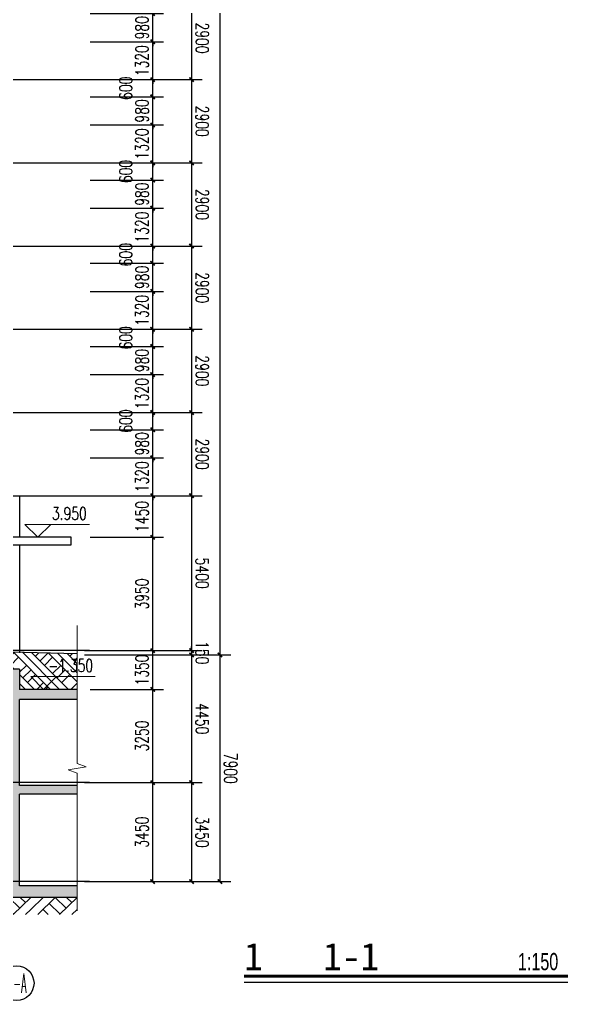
# Model space of a CAD drawing. Header units: millimetres. Extents: x 43 to 235305, y 0 to 139712.
# Drawn here: x 216154 to 235305, y 519 to 34701 of the extents above; entities that cross this region are included whole.
import ezdxf
from ezdxf.enums import TextEntityAlignment as Align

# ---------------------------------------------------------------- set-up
doc = ezdxf.new("R2010")
doc.units = ezdxf.units.MM
doc.linetypes.add('DOTE', pattern=[2.42, 2, -0.2, 0.02, -0.2])
for name, color, linetype in [('A-AXIS', 1, 'DOTE'), ('A-AXIS-DIMS', 3, 'Continuous'), ('A-AXIS-TEXT', 7, 'Continuous'), ('A-CLOS', 5, 'Continuous'), ('A-DIM-SYMB', 3, 'Continuous'), ('A-DRWD-DIMS', 144, 'Continuous'), ('A-ELEV-LINE1', 33, 'Continuous'), ('A-FLOR-BALC', 3, 'Continuous'), ('A-HATH', 8, 'Continuous'), ('AXIS', 3, 'Continuous'), ('AXIS_TEXT', 7, 'Continuous'), ('DIM_SYMB', 3, 'Continuous'), ('PUB_DIM', 3, 'Continuous'), ('PUB_TEXT', 7, 'Continuous')]:
    doc.layers.add(name, color=color, linetype=linetype)
doc.styles.add('_TCH_AXIS', font='COMPLEX', dxfattribs={"bigfont": 'GBCBIG'})
doc.styles.add('_TCH_DIM', font='SIMPLEX', dxfattribs={"bigfont": 'GBCBIG'})
doc.styles.add('_TCH_DIM_T3', font='SIMPLEX', dxfattribs={"width": 0.705882, "bigfont": 'GBCBIG'})
doc.styles.add('COMPLEX', font='COMPLEX')
doc.styles.add('ZBHZ', font='zbxw.shx', dxfattribs={"width": 0.7, "bigfont": 'zbhz.shx'})
doc.styles.add('黑体', font='simhei.ttf')
doc.dimstyles.new('_TCH_ARCH&&150', dxfattribs={"dimtxt": 446.25, "dimasz": 150, "dimexe": 375, "dimexo": 450, "dimgap": 150, "dimtad": 1, "dimdec": 0, "dimzin": 0, "dimdsep": 46, "dimtxsty": '_TCH_DIM_T3', "dimblk": 'ARCHTICK', "dimcen": 0.09, "dimclrt": 7, "dimazin": 2, "dimtfac": 1, "dimtdec": 0, "dimtix": 1, "dimtmove": 2, "dimatfit": 3, "dimfxl": 1, "dimtolj": 1, "dimtzin": 0, "dimarcsym": 0})

# ---------------------------------------------------------------- blocks, each defined once
blk = doc.blocks.new('_AXISO')
blk.add_circle((0, 0), 0.5)
at = {"layer": 'AXIS_TEXT', "style": 'COMPLEX', "width": 1.041667}
blk.add_attdef('A', text='', height=0.56, dxfattribs=at).set_placement((-0.25, -0.28), (0.25, -0.28), align=Align.FIT)
blk = doc.blocks.new('_ArchTick')
at = {"color": 0, "linetype": 'ByBlock', "const_width": 0.4}
blk.add_lwpolyline([(-0.5, -0.5), (0.5, 0.5)], dxfattribs=at)
blk = doc.blocks.new('*D4011')
at = {"layer": 'A-AXIS-DIMS', "color": 0, "lineweight": -2, "transparency": 16777216}
for p, q in [((218411, 8108), (222518, 8108)), ((222143, 8108), (222143, 4658)), ((218411, 4658), (222518, 4658))]:
    blk.add_line(p, q, dxfattribs=at)
at = {"layer": 'Defpoints', "color": 0, "transparency": 16777216}
for p in [(217961, 8108), (217961, 4658), (222143, 4658)]:
    blk.add_point(p, dxfattribs=at)
at = {"layer": 'A-AXIS-DIMS', "color": 0, "lineweight": -2, "transparency": 16777216, "xscale": 150, "yscale": 150, "zscale": 150}
for p, rotation in [((222143, 8108), 90.00050948775078), ((222143, 4658), 270.0005094877508)]:
    blk.add_blockref('_ArchTick', p, dxfattribs=dict(at, rotation=rotation))
at = {"layer": 'A-AXIS-DIMS', "color": 7, "transparency": 16777216, "insert": (222516, 6383), "char_height": 446.2, "attachment_point": 5, "rotation": 270.0005, "style": '_TCH_DIM_T3'}
blk.add_mtext('\\A1;3450', dxfattribs=at)
blk = doc.blocks.new('*D4012')
at = {"layer": 'A-AXIS-DIMS', "color": 0, "lineweight": -2, "transparency": 16777216}
for p, q in [((218411, 12558), (222518, 12558)), ((222143, 12558), (222143, 8108)), ((218411, 8108), (222518, 8108))]:
    blk.add_line(p, q, dxfattribs=at)
at = {"layer": 'Defpoints', "color": 0, "transparency": 16777216}
for p in [(217961, 12558), (217961, 8108), (222143, 8108)]:
    blk.add_point(p, dxfattribs=at)
at = {"layer": 'A-AXIS-DIMS', "color": 0, "lineweight": -2, "transparency": 16777216, "xscale": 150, "yscale": 150, "zscale": 150}
for p, rotation in [((222143, 12558), 90.00050948774926), ((222143, 8108), 270.0005094877492)]:
    blk.add_blockref('_ArchTick', p, dxfattribs=dict(at, rotation=rotation))
at = {"layer": 'A-AXIS-DIMS', "color": 7, "transparency": 16777216, "insert": (222516, 10333), "char_height": 446.2, "attachment_point": 5, "rotation": 270.0005, "style": '_TCH_DIM_T3'}
blk.add_mtext('\\A1;4450', dxfattribs=at)
blk = doc.blocks.new('*D4013')
at = {"layer": 'A-AXIS-DIMS', "color": 0, "lineweight": -2, "transparency": 16777216}
for p, q in [((218411, 12708), (222518, 12708)), ((222143, 12708), (222143, 12858)), ((222143, 12708), (222143, 12558)), ((218411, 12558), (222518, 12558)), ((222143, 12558), (222143, 12408))]:
    blk.add_line(p, q, dxfattribs=at)
at = {"layer": 'Defpoints', "color": 0, "transparency": 16777216}
for p in [(217961, 12708), (217961, 12558), (222143, 12558)]:
    blk.add_point(p, dxfattribs=at)
at = {"layer": 'A-AXIS-DIMS', "color": 0, "lineweight": -2, "transparency": 16777216, "xscale": 150, "yscale": 150, "zscale": 150}
for p, rotation in [((222143, 12708), 270.0005094877562), ((222143, 12558), 90.00050948775619)]:
    blk.add_blockref('_ArchTick', p, dxfattribs=dict(at, rotation=rotation))
at = {"layer": 'A-AXIS-DIMS', "color": 7, "transparency": 16777216, "insert": (222516, 12633), "char_height": 446.2, "attachment_point": 5, "rotation": 270.0005, "style": '_TCH_DIM_T3'}
blk.add_mtext('\\A1;150', dxfattribs=at)
blk = doc.blocks.new('*D4014')
at = {"layer": 'A-AXIS-DIMS', "color": 0, "lineweight": -2, "transparency": 16777216}
for p, q in [((218411, 18108), (222518, 18108)), ((222143, 18108), (222143, 12708)), ((218411, 12708), (222518, 12708))]:
    blk.add_line(p, q, dxfattribs=at)
at = {"layer": 'Defpoints', "color": 0, "transparency": 16777216}
for p in [(217961, 18108), (217961, 12708), (222143, 12708)]:
    blk.add_point(p, dxfattribs=at)
at = {"layer": 'A-AXIS-DIMS', "color": 0, "lineweight": -2, "transparency": 16777216, "xscale": 150, "yscale": 150, "zscale": 150}
for p, rotation in [((222143, 18108), 90.00050948774971), ((222143, 12708), 270.0005094877497)]:
    blk.add_blockref('_ArchTick', p, dxfattribs=dict(at, rotation=rotation))
at = {"layer": 'A-AXIS-DIMS', "color": 7, "transparency": 16777216, "insert": (222516, 15408), "char_height": 446.2, "attachment_point": 5, "rotation": 270.0005, "style": '_TCH_DIM_T3'}
blk.add_mtext('\\A1;5400', dxfattribs=at)
blk = doc.blocks.new('*D4015')
at = {"layer": 'A-AXIS-DIMS', "color": 0, "lineweight": -2, "transparency": 16777216}
for p, q in [((218411, 21008), (222518, 21008)), ((222143, 21008), (222143, 18108)), ((218411, 18108), (222518, 18108))]:
    blk.add_line(p, q, dxfattribs=at)
at = {"layer": 'Defpoints', "color": 0, "transparency": 16777216}
for p in [(217961, 21008), (217961, 18108), (222143, 18108)]:
    blk.add_point(p, dxfattribs=at)
at = {"layer": 'A-AXIS-DIMS', "color": 0, "lineweight": -2, "transparency": 16777216, "xscale": 150, "yscale": 150, "zscale": 150}
for p, rotation in [((222143, 21008), 90.00050948774897), ((222143, 18108), 270.000509487749)]:
    blk.add_blockref('_ArchTick', p, dxfattribs=dict(at, rotation=rotation))
at = {"layer": 'A-AXIS-DIMS', "color": 7, "transparency": 16777216, "insert": (222516, 19558), "char_height": 446.2, "attachment_point": 5, "rotation": 270.0005, "style": '_TCH_DIM_T3'}
blk.add_mtext('\\A1;2900', dxfattribs=at)
blk = doc.blocks.new('*D4016')
at = {"layer": 'A-AXIS-DIMS', "color": 0, "lineweight": -2, "transparency": 16777216}
for p, q in [((218411, 23908), (222518, 23908)), ((222143, 23908), (222143, 21008)), ((218411, 21008), (222518, 21008))]:
    blk.add_line(p, q, dxfattribs=at)
at = {"layer": 'Defpoints', "color": 0, "transparency": 16777216}
for p in [(217961, 23908), (217961, 21008), (222143, 21008)]:
    blk.add_point(p, dxfattribs=at)
at = {"layer": 'A-AXIS-DIMS', "color": 0, "lineweight": -2, "transparency": 16777216, "xscale": 150, "yscale": 150, "zscale": 150}
for p, rotation in [((222143, 23908), 90.00050948775133), ((222143, 21008), 270.0005094877513)]:
    blk.add_blockref('_ArchTick', p, dxfattribs=dict(at, rotation=rotation))
at = {"layer": 'A-AXIS-DIMS', "color": 7, "transparency": 16777216, "insert": (222516, 22458), "char_height": 446.2, "attachment_point": 5, "rotation": 270.0005, "style": '_TCH_DIM_T3'}
blk.add_mtext('\\A1;2900', dxfattribs=at)
blk = doc.blocks.new('*D4017')
at = {"layer": 'A-AXIS-DIMS', "color": 0, "lineweight": -2, "transparency": 16777216}
for p, q in [((218411, 26808), (222518, 26808)), ((222143, 26808), (222143, 23908)), ((218411, 23908), (222518, 23908))]:
    blk.add_line(p, q, dxfattribs=at)
at = {"layer": 'Defpoints', "color": 0, "transparency": 16777216}
for p in [(217961, 26808), (217961, 23908), (222143, 23908)]:
    blk.add_point(p, dxfattribs=at)
at = {"layer": 'A-AXIS-DIMS', "color": 0, "lineweight": -2, "transparency": 16777216, "xscale": 150, "yscale": 150, "zscale": 150}
for p, rotation in [((222143, 26808), 90.00050948774897), ((222143, 23908), 270.000509487749)]:
    blk.add_blockref('_ArchTick', p, dxfattribs=dict(at, rotation=rotation))
at = {"layer": 'A-AXIS-DIMS', "color": 7, "transparency": 16777216, "insert": (222516, 25358), "char_height": 446.2, "attachment_point": 5, "rotation": 270.0005, "style": '_TCH_DIM_T3'}
blk.add_mtext('\\A1;2900', dxfattribs=at)
blk = doc.blocks.new('*D4018')
at = {"layer": 'A-AXIS-DIMS', "color": 0, "lineweight": -2, "transparency": 16777216}
for p, q in [((218411, 29708), (222518, 29708)), ((222143, 29708), (222143, 26808)), ((218411, 26808), (222518, 26808))]:
    blk.add_line(p, q, dxfattribs=at)
at = {"layer": 'Defpoints', "color": 0, "transparency": 16777216}
for p in [(217961, 29708), (217961, 26808), (222143, 26808)]:
    blk.add_point(p, dxfattribs=at)
at = {"layer": 'A-AXIS-DIMS', "color": 0, "lineweight": -2, "transparency": 16777216, "xscale": 150, "yscale": 150, "zscale": 150}
for p, rotation in [((222143, 29708), 90.00050948775133), ((222143, 26808), 270.0005094877513)]:
    blk.add_blockref('_ArchTick', p, dxfattribs=dict(at, rotation=rotation))
at = {"layer": 'A-AXIS-DIMS', "color": 7, "transparency": 16777216, "insert": (222516, 28258), "char_height": 446.2, "attachment_point": 5, "rotation": 270.0005, "style": '_TCH_DIM_T3'}
blk.add_mtext('\\A1;2900', dxfattribs=at)
blk = doc.blocks.new('*D4019')
at = {"layer": 'A-AXIS-DIMS', "color": 0, "lineweight": -2, "transparency": 16777216}
for p, q in [((218411, 32608), (222518, 32608)), ((222143, 32608), (222143, 29708)), ((218411, 29708), (222518, 29708))]:
    blk.add_line(p, q, dxfattribs=at)
at = {"layer": 'Defpoints', "color": 0, "transparency": 16777216}
for p in [(217961, 32608), (217961, 29708), (222143, 29708)]:
    blk.add_point(p, dxfattribs=at)
at = {"layer": 'A-AXIS-DIMS', "color": 0, "lineweight": -2, "transparency": 16777216, "xscale": 150, "yscale": 150, "zscale": 150}
for p, rotation in [((222143, 32608), 90.00050948774897), ((222143, 29708), 270.000509487749)]:
    blk.add_blockref('_ArchTick', p, dxfattribs=dict(at, rotation=rotation))
at = {"layer": 'A-AXIS-DIMS', "color": 7, "transparency": 16777216, "insert": (222516, 31158), "char_height": 446.2, "attachment_point": 5, "rotation": 270.0005, "style": '_TCH_DIM_T3'}
blk.add_mtext('\\A1;2900', dxfattribs=at)
blk = doc.blocks.new('*D4020')
at = {"layer": 'A-AXIS-DIMS', "color": 0, "lineweight": -2, "transparency": 16777216}
for p, q in [((218411, 35508), (222518, 35508)), ((222143, 35508), (222143, 32608)), ((218411, 32608), (222518, 32608))]:
    blk.add_line(p, q, dxfattribs=at)
at = {"layer": 'Defpoints', "color": 0, "transparency": 16777216}
for p in [(217961, 35508), (217961, 32608), (222143, 32608)]:
    blk.add_point(p, dxfattribs=at)
at = {"layer": 'A-AXIS-DIMS', "color": 0, "lineweight": -2, "transparency": 16777216, "xscale": 150, "yscale": 150, "zscale": 150}
for p, rotation in [((222143, 35508), 90.00050948774897), ((222143, 32608), 270.000509487749)]:
    blk.add_blockref('_ArchTick', p, dxfattribs=dict(at, rotation=rotation))
at = {"layer": 'A-AXIS-DIMS', "color": 7, "transparency": 16777216, "insert": (222516, 34058), "char_height": 446.2, "attachment_point": 5, "rotation": 270.0005, "style": '_TCH_DIM_T3'}
blk.add_mtext('\\A1;2900', dxfattribs=at)
blk = doc.blocks.new('*D3591')
at = {"layer": 'Defpoints', "color": 0, "transparency": 16777216}
for p in [(218158, 12558), (218158, 4658), (223133, 4658)]:
    blk.add_point(p, dxfattribs=at)
at = {"layer": 'PUB_DIM', "color": 0, "lineweight": -2, "transparency": 16777216}
for p, q in [((218608, 12558), (223508, 12558)), ((223133, 12558), (223133, 4658)), ((218608, 4658), (223508, 4658))]:
    blk.add_line(p, q, dxfattribs=at)
at = {"layer": 'PUB_DIM', "color": 0, "lineweight": -2, "transparency": 16777216, "xscale": 150, "yscale": 150, "zscale": 150}
for p, rotation in [((223133, 12558), 90.00050948774707), ((223133, 4658), 270.0005094877471)]:
    blk.add_blockref('_ArchTick', p, dxfattribs=dict(at, rotation=rotation))
at = {"layer": 'PUB_DIM', "color": 7, "transparency": 16777216, "insert": (223506, 8608), "char_height": 446.2, "attachment_point": 5, "rotation": 270.0005, "style": '_TCH_DIM_T3'}
blk.add_mtext('\\A1;7900', dxfattribs=at)
blk = doc.blocks.new('*D3592')
at = {"layer": 'Defpoints', "color": 0, "transparency": 16777216}
for p in [(218157, 131208), (218158, 12558), (223133, 12558)]:
    blk.add_point(p, dxfattribs=at)
at = {"layer": 'PUB_DIM', "color": 0, "lineweight": -2, "transparency": 16777216}
for p, q in [((218607, 131208), (223507, 131208)), ((223132, 131208), (223133, 12558)), ((218608, 12558), (223508, 12558))]:
    blk.add_line(p, q, dxfattribs=at)
at = {"layer": 'PUB_DIM', "color": 0, "lineweight": -2, "transparency": 16777216, "xscale": 150, "yscale": 150, "zscale": 150}
for p, rotation in [((223132, 131208), 90.0005094877472), ((223133, 12558), 270.0005094877472)]:
    blk.add_blockref('_ArchTick', p, dxfattribs=dict(at, rotation=rotation))
at = {"layer": 'PUB_DIM', "color": 7, "transparency": 16777216, "insert": (223505, 71883), "char_height": 446.2, "attachment_point": 5, "rotation": 270.0005, "style": '_TCH_DIM_T3'}
blk.add_mtext('\\A1;118650', dxfattribs=at)
blk = doc.blocks.new('*D3379')
at = {"layer": 'A-DRWD-DIMS', "color": 0, "lineweight": -2, "transparency": 16777216}
for p, q in [((218608, 8108), (221164, 8108)), ((220789, 4658), (220789, 8108)), ((218608, 4658), (221164, 4658))]:
    blk.add_line(p, q, dxfattribs=at)
at = {"layer": 'Defpoints', "color": 0, "transparency": 16777216}
for p in [(218158, 8108), (220789, 8108), (218158, 4658)]:
    blk.add_point(p, dxfattribs=at)
at = {"layer": 'A-DRWD-DIMS', "color": 0, "lineweight": -2, "transparency": 16777216, "xscale": 150, "yscale": 150, "zscale": 150}
for p, rotation in [((220789, 8108), 90), ((220789, 4658), 270)]:
    blk.add_blockref('_ArchTick', p, dxfattribs=dict(at, rotation=rotation))
at = {"layer": 'A-DRWD-DIMS', "color": 7, "transparency": 16777216, "insert": (220416, 6383), "char_height": 446.2, "attachment_point": 5, "rotation": 90, "style": '_TCH_DIM_T3'}
blk.add_mtext('\\A1;3450', dxfattribs=at)
blk = doc.blocks.new('*D3380')
at = {"layer": 'A-DRWD-DIMS', "color": 0, "lineweight": -2, "transparency": 16777216}
for p, q in [((218608, 11358), (221164, 11358)), ((220789, 8108), (220789, 11358)), ((218608, 8108), (221164, 8108))]:
    blk.add_line(p, q, dxfattribs=at)
at = {"layer": 'Defpoints', "color": 0, "transparency": 16777216}
for p in [(218158, 11358), (220789, 11358), (218158, 8108)]:
    blk.add_point(p, dxfattribs=at)
at = {"layer": 'A-DRWD-DIMS', "color": 0, "lineweight": -2, "transparency": 16777216, "xscale": 150, "yscale": 150, "zscale": 150}
for p, rotation in [((220789, 11358), 90), ((220789, 8108), 270)]:
    blk.add_blockref('_ArchTick', p, dxfattribs=dict(at, rotation=rotation))
at = {"layer": 'A-DRWD-DIMS', "color": 7, "transparency": 16777216, "insert": (220416, 9733), "char_height": 446.2, "attachment_point": 5, "rotation": 90, "style": '_TCH_DIM_T3'}
blk.add_mtext('\\A1;3250', dxfattribs=at)
blk = doc.blocks.new('*D3381')
at = {"layer": 'A-DRWD-DIMS', "color": 0, "lineweight": -2, "transparency": 16777216}
for p, q in [((218608, 12708), (221164, 12708)), ((220789, 11358), (220789, 12708)), ((218608, 11358), (221164, 11358))]:
    blk.add_line(p, q, dxfattribs=at)
at = {"layer": 'Defpoints', "color": 0, "transparency": 16777216}
for p in [(218158, 12708), (220789, 12708), (218158, 11358)]:
    blk.add_point(p, dxfattribs=at)
at = {"layer": 'A-DRWD-DIMS', "color": 0, "lineweight": -2, "transparency": 16777216, "xscale": 150, "yscale": 150, "zscale": 150}
for p, rotation in [((220789, 12708), 90), ((220789, 11358), 270)]:
    blk.add_blockref('_ArchTick', p, dxfattribs=dict(at, rotation=rotation))
at = {"layer": 'A-DRWD-DIMS', "color": 7, "transparency": 16777216, "insert": (220416, 12033), "char_height": 446.2, "attachment_point": 5, "rotation": 90, "style": '_TCH_DIM_T3'}
blk.add_mtext('\\A1;1350', dxfattribs=at)
blk = doc.blocks.new('*D3382')
at = {"layer": 'A-DRWD-DIMS', "color": 0, "lineweight": -2, "transparency": 16777216}
for p, q in [((218608, 16658), (221164, 16658)), ((220789, 12708), (220789, 16658)), ((218608, 12708), (221164, 12708))]:
    blk.add_line(p, q, dxfattribs=at)
at = {"layer": 'Defpoints', "color": 0, "transparency": 16777216}
for p in [(218158, 16658), (220789, 16658), (218158, 12708)]:
    blk.add_point(p, dxfattribs=at)
at = {"layer": 'A-DRWD-DIMS', "color": 0, "lineweight": -2, "transparency": 16777216, "xscale": 150, "yscale": 150, "zscale": 150}
for p, rotation in [((220789, 16658), 90), ((220789, 12708), 270)]:
    blk.add_blockref('_ArchTick', p, dxfattribs=dict(at, rotation=rotation))
at = {"layer": 'A-DRWD-DIMS', "color": 7, "transparency": 16777216, "insert": (220416, 14683), "char_height": 446.2, "attachment_point": 5, "rotation": 90, "style": '_TCH_DIM_T3'}
blk.add_mtext('\\A1;3950', dxfattribs=at)
blk = doc.blocks.new('*D3383')
at = {"layer": 'A-DRWD-DIMS', "color": 0, "lineweight": -2, "transparency": 16777216}
for p, q in [((218608, 18108), (221164, 18108)), ((220789, 16658), (220789, 18108)), ((218608, 16658), (221164, 16658))]:
    blk.add_line(p, q, dxfattribs=at)
at = {"layer": 'Defpoints', "color": 0, "transparency": 16777216}
for p in [(218158, 18108), (220789, 18108), (218158, 16658)]:
    blk.add_point(p, dxfattribs=at)
at = {"layer": 'A-DRWD-DIMS', "color": 0, "lineweight": -2, "transparency": 16777216, "xscale": 150, "yscale": 150, "zscale": 150}
for p, rotation in [((220789, 18108), 90), ((220789, 16658), 270)]:
    blk.add_blockref('_ArchTick', p, dxfattribs=dict(at, rotation=rotation))
at = {"layer": 'A-DRWD-DIMS', "color": 7, "transparency": 16777216, "insert": (220416, 17383), "char_height": 446.2, "attachment_point": 5, "rotation": 90, "style": '_TCH_DIM_T3'}
blk.add_mtext('\\A1;1450', dxfattribs=at)
blk = doc.blocks.new('*D3384')
at = {"layer": 'A-DRWD-DIMS', "color": 0, "lineweight": -2, "transparency": 16777216}
for p, q in [((220789, 19428), (220789, 19578)), ((218608, 19428), (221164, 19428)), ((220789, 18108), (220789, 19428)), ((218608, 18108), (221164, 18108)), ((220789, 18108), (220789, 17958))]:
    blk.add_line(p, q, dxfattribs=at)
at = {"layer": 'Defpoints', "color": 0, "transparency": 16777216}
for p in [(218158, 19428), (220789, 19428), (218158, 18108)]:
    blk.add_point(p, dxfattribs=at)
at = {"layer": 'A-DRWD-DIMS', "color": 0, "lineweight": -2, "transparency": 16777216, "xscale": 150, "yscale": 150, "zscale": 150}
for p, rotation in [((220789, 19428), 270), ((220789, 18108), 90)]:
    blk.add_blockref('_ArchTick', p, dxfattribs=dict(at, rotation=rotation))
at = {"layer": 'A-DRWD-DIMS', "color": 7, "transparency": 16777216, "insert": (220416, 18768), "char_height": 446.2, "attachment_point": 5, "rotation": 90, "style": '_TCH_DIM_T3'}
blk.add_mtext('\\A1;1320', dxfattribs=at)
blk = doc.blocks.new('*D3385')
at = {"layer": 'A-DRWD-DIMS', "color": 0, "lineweight": -2, "transparency": 16777216}
for p, q in [((220789, 20408), (220789, 20558)), ((218608, 20408), (221164, 20408)), ((220789, 19428), (220789, 20408)), ((218608, 19428), (221164, 19428)), ((220789, 19428), (220789, 19278))]:
    blk.add_line(p, q, dxfattribs=at)
at = {"layer": 'Defpoints', "color": 0, "transparency": 16777216}
for p in [(218158, 20408), (220789, 20408), (218158, 19428)]:
    blk.add_point(p, dxfattribs=at)
at = {"layer": 'A-DRWD-DIMS', "color": 0, "lineweight": -2, "transparency": 16777216, "xscale": 150, "yscale": 150, "zscale": 150}
for p, rotation in [((220789, 20408), 270), ((220789, 19428), 90)]:
    blk.add_blockref('_ArchTick', p, dxfattribs=dict(at, rotation=rotation))
at = {"layer": 'A-DRWD-DIMS', "color": 7, "transparency": 16777216, "insert": (220416, 19918), "char_height": 446.2, "attachment_point": 5, "rotation": 90, "style": '_TCH_DIM_T3'}
blk.add_mtext('\\A1;980', dxfattribs=at)
blk = doc.blocks.new('*D3386')
at = {"layer": 'A-DRWD-DIMS', "color": 0, "lineweight": -2, "transparency": 16777216}
for p, q in [((218608, 21008), (221164, 21008)), ((220789, 20408), (220789, 21008)), ((218608, 20408), (221164, 20408))]:
    blk.add_line(p, q, dxfattribs=at)
at = {"layer": 'Defpoints', "color": 0, "transparency": 16777216}
for p in [(218158, 21008), (220789, 21008), (218158, 20408)]:
    blk.add_point(p, dxfattribs=at)
at = {"layer": 'A-DRWD-DIMS', "color": 0, "lineweight": -2, "transparency": 16777216, "xscale": 150, "yscale": 150, "zscale": 150}
for p, rotation in [((220789, 21008), 90), ((220789, 20408), 270)]:
    blk.add_blockref('_ArchTick', p, dxfattribs=dict(at, rotation=rotation))
at = {"layer": 'A-DRWD-DIMS', "color": 7, "transparency": 16777216, "insert": (219852, 20708), "char_height": 446.2, "attachment_point": 5, "rotation": 90, "style": '_TCH_DIM_T3'}
blk.add_mtext('\\A1;600', dxfattribs=at)
blk = doc.blocks.new('*D3387')
at = {"layer": 'A-DRWD-DIMS', "color": 0, "lineweight": -2, "transparency": 16777216}
for p, q in [((218608, 22328), (221164, 22328)), ((220789, 22328), (220789, 22478)), ((220789, 21008), (220789, 22328)), ((218608, 21008), (221164, 21008)), ((220789, 21008), (220789, 20858))]:
    blk.add_line(p, q, dxfattribs=at)
at = {"layer": 'Defpoints', "color": 0, "transparency": 16777216}
for p in [(218158, 22328), (220789, 22328), (218158, 21008)]:
    blk.add_point(p, dxfattribs=at)
at = {"layer": 'A-DRWD-DIMS', "color": 0, "lineweight": -2, "transparency": 16777216, "xscale": 150, "yscale": 150, "zscale": 150}
for p, rotation in [((220789, 22328), 270), ((220789, 21008), 90)]:
    blk.add_blockref('_ArchTick', p, dxfattribs=dict(at, rotation=rotation))
at = {"layer": 'A-DRWD-DIMS', "color": 7, "transparency": 16777216, "insert": (220416, 21668), "char_height": 446.2, "attachment_point": 5, "rotation": 90, "style": '_TCH_DIM_T3'}
blk.add_mtext('\\A1;1320', dxfattribs=at)
blk = doc.blocks.new('*D3388')
at = {"layer": 'A-DRWD-DIMS', "color": 0, "lineweight": -2, "transparency": 16777216}
for p, q in [((218608, 23308), (221164, 23308)), ((220789, 23308), (220789, 23458)), ((220789, 22328), (220789, 23308)), ((218608, 22328), (221164, 22328)), ((220789, 22328), (220789, 22178))]:
    blk.add_line(p, q, dxfattribs=at)
at = {"layer": 'Defpoints', "color": 0, "transparency": 16777216}
for p in [(218158, 23308), (220789, 23308), (218158, 22328)]:
    blk.add_point(p, dxfattribs=at)
at = {"layer": 'A-DRWD-DIMS', "color": 0, "lineweight": -2, "transparency": 16777216, "xscale": 150, "yscale": 150, "zscale": 150}
for p, rotation in [((220789, 23308), 270), ((220789, 22328), 90)]:
    blk.add_blockref('_ArchTick', p, dxfattribs=dict(at, rotation=rotation))
at = {"layer": 'A-DRWD-DIMS', "color": 7, "transparency": 16777216, "insert": (220416, 22818), "char_height": 446.2, "attachment_point": 5, "rotation": 90, "style": '_TCH_DIM_T3'}
blk.add_mtext('\\A1;980', dxfattribs=at)
blk = doc.blocks.new('*D3389')
at = {"layer": 'A-DRWD-DIMS', "color": 0, "lineweight": -2, "transparency": 16777216}
for p, q in [((218608, 23908), (221164, 23908)), ((220789, 23308), (220789, 23908)), ((218608, 23308), (221164, 23308))]:
    blk.add_line(p, q, dxfattribs=at)
at = {"layer": 'Defpoints', "color": 0, "transparency": 16777216}
for p in [(218158, 23908), (220789, 23908), (218158, 23308)]:
    blk.add_point(p, dxfattribs=at)
at = {"layer": 'A-DRWD-DIMS', "color": 0, "lineweight": -2, "transparency": 16777216, "xscale": 150, "yscale": 150, "zscale": 150}
for p, rotation in [((220789, 23908), 90), ((220789, 23308), 270)]:
    blk.add_blockref('_ArchTick', p, dxfattribs=dict(at, rotation=rotation))
at = {"layer": 'A-DRWD-DIMS', "color": 7, "transparency": 16777216, "insert": (219852, 23608), "char_height": 446.2, "attachment_point": 5, "rotation": 90, "style": '_TCH_DIM_T3'}
blk.add_mtext('\\A1;600', dxfattribs=at)
blk = doc.blocks.new('*D3390')
at = {"layer": 'A-DRWD-DIMS', "color": 0, "lineweight": -2, "transparency": 16777216}
for p, q in [((220789, 25228), (220789, 25378)), ((218608, 25228), (221164, 25228)), ((220789, 23908), (220789, 25228)), ((218608, 23908), (221164, 23908)), ((220789, 23908), (220789, 23758))]:
    blk.add_line(p, q, dxfattribs=at)
at = {"layer": 'Defpoints', "color": 0, "transparency": 16777216}
for p in [(218158, 25228), (220789, 25228), (218158, 23908)]:
    blk.add_point(p, dxfattribs=at)
at = {"layer": 'A-DRWD-DIMS', "color": 0, "lineweight": -2, "transparency": 16777216, "xscale": 150, "yscale": 150, "zscale": 150}
for p, rotation in [((220789, 25228), 270), ((220789, 23908), 90)]:
    blk.add_blockref('_ArchTick', p, dxfattribs=dict(at, rotation=rotation))
at = {"layer": 'A-DRWD-DIMS', "color": 7, "transparency": 16777216, "insert": (220416, 24568), "char_height": 446.2, "attachment_point": 5, "rotation": 90, "style": '_TCH_DIM_T3'}
blk.add_mtext('\\A1;1320', dxfattribs=at)
blk = doc.blocks.new('*D3391')
at = {"layer": 'A-DRWD-DIMS', "color": 0, "lineweight": -2, "transparency": 16777216}
for p, q in [((220789, 26208), (220789, 26358)), ((218608, 26208), (221164, 26208)), ((220789, 25228), (220789, 26208)), ((218608, 25228), (221164, 25228)), ((220789, 25228), (220789, 25078))]:
    blk.add_line(p, q, dxfattribs=at)
at = {"layer": 'Defpoints', "color": 0, "transparency": 16777216}
for p in [(218158, 26208), (220789, 26208), (218158, 25228)]:
    blk.add_point(p, dxfattribs=at)
at = {"layer": 'A-DRWD-DIMS', "color": 0, "lineweight": -2, "transparency": 16777216, "xscale": 150, "yscale": 150, "zscale": 150}
for p, rotation in [((220789, 26208), 270), ((220789, 25228), 90)]:
    blk.add_blockref('_ArchTick', p, dxfattribs=dict(at, rotation=rotation))
at = {"layer": 'A-DRWD-DIMS', "color": 7, "transparency": 16777216, "insert": (220416, 25718), "char_height": 446.2, "attachment_point": 5, "rotation": 90, "style": '_TCH_DIM_T3'}
blk.add_mtext('\\A1;980', dxfattribs=at)
blk = doc.blocks.new('*D3392')
at = {"layer": 'A-DRWD-DIMS', "color": 0, "lineweight": -2, "transparency": 16777216}
for p, q in [((218608, 26808), (221164, 26808)), ((220789, 26208), (220789, 26808)), ((218608, 26208), (221164, 26208))]:
    blk.add_line(p, q, dxfattribs=at)
at = {"layer": 'Defpoints', "color": 0, "transparency": 16777216}
for p in [(218158, 26808), (220789, 26808), (218158, 26208)]:
    blk.add_point(p, dxfattribs=at)
at = {"layer": 'A-DRWD-DIMS', "color": 0, "lineweight": -2, "transparency": 16777216, "xscale": 150, "yscale": 150, "zscale": 150}
for p, rotation in [((220789, 26808), 90), ((220789, 26208), 270)]:
    blk.add_blockref('_ArchTick', p, dxfattribs=dict(at, rotation=rotation))
at = {"layer": 'A-DRWD-DIMS', "color": 7, "transparency": 16777216, "insert": (219852, 26508), "char_height": 446.2, "attachment_point": 5, "rotation": 90, "style": '_TCH_DIM_T3'}
blk.add_mtext('\\A1;600', dxfattribs=at)
blk = doc.blocks.new('*D3393')
at = {"layer": 'A-DRWD-DIMS', "color": 0, "lineweight": -2, "transparency": 16777216}
for p, q in [((218608, 28128), (221164, 28128)), ((220789, 28128), (220789, 28278)), ((220789, 26808), (220789, 28128)), ((218608, 26808), (221164, 26808)), ((220789, 26808), (220789, 26658))]:
    blk.add_line(p, q, dxfattribs=at)
at = {"layer": 'Defpoints', "color": 0, "transparency": 16777216}
for p in [(218158, 28128), (220789, 28128), (218158, 26808)]:
    blk.add_point(p, dxfattribs=at)
at = {"layer": 'A-DRWD-DIMS', "color": 0, "lineweight": -2, "transparency": 16777216, "xscale": 150, "yscale": 150, "zscale": 150}
for p, rotation in [((220789, 28128), 270), ((220789, 26808), 90)]:
    blk.add_blockref('_ArchTick', p, dxfattribs=dict(at, rotation=rotation))
at = {"layer": 'A-DRWD-DIMS', "color": 7, "transparency": 16777216, "insert": (220416, 27468), "char_height": 446.2, "attachment_point": 5, "rotation": 90, "style": '_TCH_DIM_T3'}
blk.add_mtext('\\A1;1320', dxfattribs=at)
blk = doc.blocks.new('*D3394')
at = {"layer": 'A-DRWD-DIMS', "color": 0, "lineweight": -2, "transparency": 16777216}
for p, q in [((218608, 29108), (221164, 29108)), ((220789, 29108), (220789, 29258)), ((220789, 28128), (220789, 29108)), ((218608, 28128), (221164, 28128)), ((220789, 28128), (220789, 27978))]:
    blk.add_line(p, q, dxfattribs=at)
at = {"layer": 'Defpoints', "color": 0, "transparency": 16777216}
for p in [(218158, 29108), (220789, 29108), (218158, 28128)]:
    blk.add_point(p, dxfattribs=at)
at = {"layer": 'A-DRWD-DIMS', "color": 0, "lineweight": -2, "transparency": 16777216, "xscale": 150, "yscale": 150, "zscale": 150}
for p, rotation in [((220789, 29108), 270), ((220789, 28128), 90)]:
    blk.add_blockref('_ArchTick', p, dxfattribs=dict(at, rotation=rotation))
at = {"layer": 'A-DRWD-DIMS', "color": 7, "transparency": 16777216, "insert": (220416, 28618), "char_height": 446.2, "attachment_point": 5, "rotation": 90, "style": '_TCH_DIM_T3'}
blk.add_mtext('\\A1;980', dxfattribs=at)
blk = doc.blocks.new('*D3395')
at = {"layer": 'A-DRWD-DIMS', "color": 0, "lineweight": -2, "transparency": 16777216}
for p, q in [((218608, 29708), (221164, 29708)), ((220789, 29108), (220789, 29708)), ((218608, 29108), (221164, 29108))]:
    blk.add_line(p, q, dxfattribs=at)
at = {"layer": 'Defpoints', "color": 0, "transparency": 16777216}
for p in [(218158, 29708), (220789, 29708), (218158, 29108)]:
    blk.add_point(p, dxfattribs=at)
at = {"layer": 'A-DRWD-DIMS', "color": 0, "lineweight": -2, "transparency": 16777216, "xscale": 150, "yscale": 150, "zscale": 150}
for p, rotation in [((220789, 29708), 90), ((220789, 29108), 270)]:
    blk.add_blockref('_ArchTick', p, dxfattribs=dict(at, rotation=rotation))
at = {"layer": 'A-DRWD-DIMS', "color": 7, "transparency": 16777216, "insert": (219852, 29408), "char_height": 446.2, "attachment_point": 5, "rotation": 90, "style": '_TCH_DIM_T3'}
blk.add_mtext('\\A1;600', dxfattribs=at)
blk = doc.blocks.new('*D3396')
at = {"layer": 'A-DRWD-DIMS', "color": 0, "lineweight": -2, "transparency": 16777216}
for p, q in [((220789, 31028), (220789, 31178)), ((218608, 31028), (221164, 31028)), ((220789, 29708), (220789, 31028)), ((218608, 29708), (221164, 29708)), ((220789, 29708), (220789, 29558))]:
    blk.add_line(p, q, dxfattribs=at)
at = {"layer": 'Defpoints', "color": 0, "transparency": 16777216}
for p in [(218158, 31028), (220789, 31028), (218158, 29708)]:
    blk.add_point(p, dxfattribs=at)
at = {"layer": 'A-DRWD-DIMS', "color": 0, "lineweight": -2, "transparency": 16777216, "xscale": 150, "yscale": 150, "zscale": 150}
for p, rotation in [((220789, 31028), 270), ((220789, 29708), 90)]:
    blk.add_blockref('_ArchTick', p, dxfattribs=dict(at, rotation=rotation))
at = {"layer": 'A-DRWD-DIMS', "color": 7, "transparency": 16777216, "insert": (220416, 30368), "char_height": 446.2, "attachment_point": 5, "rotation": 90, "style": '_TCH_DIM_T3'}
blk.add_mtext('\\A1;1320', dxfattribs=at)
blk = doc.blocks.new('*D3397')
at = {"layer": 'A-DRWD-DIMS', "color": 0, "lineweight": -2, "transparency": 16777216}
for p, q in [((220789, 32008), (220789, 32158)), ((218608, 32008), (221164, 32008)), ((220789, 31028), (220789, 32008)), ((218608, 31028), (221164, 31028)), ((220789, 31028), (220789, 30878))]:
    blk.add_line(p, q, dxfattribs=at)
at = {"layer": 'Defpoints', "color": 0, "transparency": 16777216}
for p in [(218158, 32008), (220789, 32008), (218158, 31028)]:
    blk.add_point(p, dxfattribs=at)
at = {"layer": 'A-DRWD-DIMS', "color": 0, "lineweight": -2, "transparency": 16777216, "xscale": 150, "yscale": 150, "zscale": 150}
for p, rotation in [((220789, 32008), 270), ((220789, 31028), 90)]:
    blk.add_blockref('_ArchTick', p, dxfattribs=dict(at, rotation=rotation))
at = {"layer": 'A-DRWD-DIMS', "color": 7, "transparency": 16777216, "insert": (220416, 31518), "char_height": 446.2, "attachment_point": 5, "rotation": 90, "style": '_TCH_DIM_T3'}
blk.add_mtext('\\A1;980', dxfattribs=at)
blk = doc.blocks.new('*D3398')
at = {"layer": 'A-DRWD-DIMS', "color": 0, "lineweight": -2, "transparency": 16777216}
for p, q in [((218608, 32608), (221164, 32608)), ((220789, 32008), (220789, 32608)), ((218608, 32008), (221164, 32008))]:
    blk.add_line(p, q, dxfattribs=at)
at = {"layer": 'Defpoints', "color": 0, "transparency": 16777216}
for p in [(218158, 32608), (220789, 32608), (218158, 32008)]:
    blk.add_point(p, dxfattribs=at)
at = {"layer": 'A-DRWD-DIMS', "color": 0, "lineweight": -2, "transparency": 16777216, "xscale": 150, "yscale": 150, "zscale": 150}
for p, rotation in [((220789, 32608), 90), ((220789, 32008), 270)]:
    blk.add_blockref('_ArchTick', p, dxfattribs=dict(at, rotation=rotation))
at = {"layer": 'A-DRWD-DIMS', "color": 7, "transparency": 16777216, "insert": (219852, 32308), "char_height": 446.2, "attachment_point": 5, "rotation": 90, "style": '_TCH_DIM_T3'}
blk.add_mtext('\\A1;600', dxfattribs=at)
blk = doc.blocks.new('*D3399')
at = {"layer": 'A-DRWD-DIMS', "color": 0, "lineweight": -2, "transparency": 16777216}
for p, q in [((218608, 33928), (221164, 33928)), ((220789, 33928), (220789, 34078)), ((220789, 32608), (220789, 33928)), ((218608, 32608), (221164, 32608)), ((220789, 32608), (220789, 32458))]:
    blk.add_line(p, q, dxfattribs=at)
at = {"layer": 'Defpoints', "color": 0, "transparency": 16777216}
for p in [(218158, 33928), (220789, 33928), (218158, 32608)]:
    blk.add_point(p, dxfattribs=at)
at = {"layer": 'A-DRWD-DIMS', "color": 0, "lineweight": -2, "transparency": 16777216, "xscale": 150, "yscale": 150, "zscale": 150}
for p, rotation in [((220789, 33928), 270), ((220789, 32608), 90)]:
    blk.add_blockref('_ArchTick', p, dxfattribs=dict(at, rotation=rotation))
at = {"layer": 'A-DRWD-DIMS', "color": 7, "transparency": 16777216, "insert": (220416, 33268), "char_height": 446.2, "attachment_point": 5, "rotation": 90, "style": '_TCH_DIM_T3'}
blk.add_mtext('\\A1;1320', dxfattribs=at)
blk = doc.blocks.new('*D3400')
at = {"layer": 'A-DRWD-DIMS', "color": 0, "lineweight": -2, "transparency": 16777216}
for p, q in [((218608, 34908), (221164, 34908)), ((220789, 34908), (220789, 35058)), ((220789, 33928), (220789, 34908)), ((218608, 33928), (221164, 33928)), ((220789, 33928), (220789, 33778))]:
    blk.add_line(p, q, dxfattribs=at)
at = {"layer": 'Defpoints', "color": 0, "transparency": 16777216}
for p in [(218158, 34908), (220789, 34908), (218158, 33928)]:
    blk.add_point(p, dxfattribs=at)
at = {"layer": 'A-DRWD-DIMS', "color": 0, "lineweight": -2, "transparency": 16777216, "xscale": 150, "yscale": 150, "zscale": 150}
for p, rotation in [((220789, 34908), 270), ((220789, 33928), 90)]:
    blk.add_blockref('_ArchTick', p, dxfattribs=dict(at, rotation=rotation))
at = {"layer": 'A-DRWD-DIMS', "color": 7, "transparency": 16777216, "insert": (220416, 34418), "char_height": 446.2, "attachment_point": 5, "rotation": 90, "style": '_TCH_DIM_T3'}
blk.add_mtext('\\A1;980', dxfattribs=at)
blk = doc.blocks.new('$LinePat$素土夯实')
at = {"color": 0}
for p, q in [((0, -210), (210, 0)), ((120, -300), (420, 0)), ((420, 0), (608, -188)), ((495, -300), (795, 0)), ((615, 0), (705, -90)), ((315, -105), (502, -293)), ((210, -210), (300, -300)), ((705, -300), (795, -210))]:
    blk.add_line(p, q, dxfattribs=at)

msp = doc.modelspace()

# ---------------------------------------------------------------- hatches: boundary and pattern name
at = {"layer": 'A-HATH'}
h = msp.add_hatch(dxfattribs=at)
h.set_pattern_fill('夯实土壤', color=256, scale=150, style=0)
h.set_pattern_definition([(135, (354123.5, -128482.5), (596.091, 596.091), []), (135, (353808.5, -128482.5), (596.091, 596.091), []), (135, (353493.5, -128482.5), (596.091, 596.091), []), (45, (354123.5, -128482.5), (596.091, -596.091), [397.5, -445.5]), (45, (353966, -128325), (596.091, -596.091), [397.5, -445.5]), (45, (353808.5, -128167.5), (596.091, -596.091), [397.5, -445.5])])
h.paths.add_polyline_path([(218158.3, 11358), (218158.3, 12590.2), (217686.4, 12608), (213953.6, 12698), (204853.8, 12698), (204853.8, 12058), (216153.8, 12058), (216153.8, 11358)])
h = msp.add_hatch(color=256, dxfattribs=at)
h.paths.add_polyline_path([(211603.8, 11898), (211353.8, 11898), (211353.8, 11358), (211603.8, 11358)], flags=17)
h.paths.add_polyline_path([(213953.8, 11898), (213553.8, 11898), (213553.8, 11458), (213953.8, 11458)], flags=17)
h.paths.add_polyline_path([(204853.8, 4507.6), (204853.8, 11898), (215853.8, 11898), (215853.8, 11007.9), (218158.3, 11007.9), (218158.3, 11357.9), (216153.8, 11357.9), (216153.8, 12058), (204853.8, 12058), (204853.8, 12538), (204453.8, 12538), (204453.8, 4507.6)])
msp.add_hatch(color=256, dxfattribs=at).paths.add_polyline_path([(216153.8, 11007.9), (215853.8, 11007.9), (215853.8, 8007.9), (216153.8, 8007.9)])
h = msp.add_hatch(color=256, dxfattribs=at)
h.paths.add_polyline_path([(216055, 8007.9), (204853.8, 8007.9), (204853.8, 7807.9), (215855, 7807.9), (215855, 4507.9), (215855, 4521.7)])
h.paths.add_polyline_path([(218158.3, 8007.9), (216055, 8007.9), (215855, 4521.7), (215855, 4507.9), (216155, 4507.9), (216155, 7707.9), (218158.3, 7707.9)])
h = msp.add_hatch(color=256, dxfattribs=at)
h.paths.add_polyline_path([(216055, 4508), (204555, 4507.9), (204555, 4107.9), (216055, 4107.9)])
h.paths.add_polyline_path([(218158.3, 4508), (216055, 4508), (216055, 4107.9), (218158.3, 4107.9)])

# ---------------------------------------------------------------- linework, layer by layer
at = {"layer": 'A-AXIS'}
for p, q in [((184280.7, 32608), (218563.8, 32608)), ((184280.7, 29708), (218563.8, 29708)), ((184280.7, 26808), (218563.8, 26808)), ((184280.7, 23908), (218563.8, 23908)), ((184280.7, 21008), (218563.8, 21008)), ((185480.7, 18108), (219763.8, 18108)), ((218603.4, 12708), (184777.7, 12708)), ((218603.4, 8108), (184777.7, 8108)), ((218603.4, 4658), (184697.7, 4657.9))]:
    msp.add_line(p, q, dxfattribs=at)
at = {"layer": 'A-CLOS'}
for p, q in [((216153.8, 12058), (204853.8, 12058)), ((216153.8, 12058), (216153.8, 11357.9)), ((218158.3, 11357.9), (216153.8, 11357.9)), ((218158.3, 11007.9), (216153.8, 11007.9)), ((216153.8, 8007.9), (216153.8, 11007.9)), ((218158.3, 8007.9), (216153.8, 8007.9)), ((218158.3, 7707.9), (216155, 7707.9)), ((216155, 4507.9), (216155, 7707.9)), ((218158.3, 4508), (216155, 4508)), ((218158.3, 4107.9), (198455, 4107.9))]:
    msp.add_line(p, q, dxfattribs=at)
at = {"layer": 'A-DIM-SYMB', "lineweight": 0}
msp.add_lwpolyline([(218158.3, 13583.6), (218158.3, 8778), (218473.3, 8663.3), (217843.3, 8552.2), (218158.3, 8440.5), (218158.3, 3634.8)], dxfattribs=at)
at = {"layer": 'A-ELEV-LINE1'}
for p, q in [((216153.8, 18108), (216153.8, 16658)), ((216153.8, 16398), (216153.8, 12628.5))]:
    msp.add_line(p, q, dxfattribs=at)
msp.add_lwpolyline([(214153.8, 16398), (217953.8, 16398), (217953.8, 16658), (214153.8, 16658)], dxfattribs=at)
at = {"layer": 'A-FLOR-BALC'}
msp.add_line((218158.3, 12601.6), (213953.8, 12698), dxfattribs=at)
at = {"layer": 'AXIS', "lineweight": 0}
for p, q in [((216789.4, 16658), (216339.4, 17108)), ((216339.4, 17108), (218583.4, 17108)), ((216789.4, 16658), (217239.4, 17108)), ((216989.4, 11357.9), (216539.4, 11807.9)), ((216539.4, 11807.9), (218783.4, 11807.9)), ((216989.4, 11357.9), (217439.4, 11807.9))]:
    msp.add_line(p, q, dxfattribs=at)
at = {"layer": 'DIM_SYMB', "const_width": 105}
msp.add_lwpolyline([(223973.5, 1361), (235252.9, 1361)], dxfattribs=at)
at = {"layer": 'DIM_SYMB'}
msp.add_lwpolyline([(223973.5, 1151), (235252.9, 1151)], dxfattribs=at)

# ---------------------------------------------------------------- block references
at = {"layer": 'A-AXIS-DIMS'}
ref = msp.add_blockref('_AXISO', (216055, 1118.8), dxfattribs=dict(at, xscale=1200, yscale=1200, zscale=1200))
ref.add_attrib('A', '1-A', dxfattribs={"layer": 'A-AXIS-TEXT', "height": 678.82, "style": '_TCH_AXIS', "width": 0.355932}).set_placement((215715.6, 779.4), (216394.4, 779.4), align=Align.FIT)
at = {"layer": 'A-HATH', "lineweight": 0, "xscale": 2.033885905367188, "yscale": 2, "zscale": 2}
for p in [(214924.4, 4107.9), (216541.3, 4107.9)]:
    msp.add_blockref('$LinePat$素土夯实', p, dxfattribs=at)

# ---------------------------------------------------------------- texts
at = {"layer": 'PUB_TEXT', "lineweight": 0}
for s, height, style, width, p in [('3.950', 446.25, '_TCH_DIM', 0.705882, (217278.4, 17265.5)), ('-1.350', 446.25, '_TCH_DIM', 0.705882, (217148.4, 11965.4)), ('1:150', 600, 'ZBHZ', 0.7, (233512.9, 1571))]:
    msp.add_text(s, height=height, dxfattribs=dict(at, style=style, width=width)).set_placement(p)
at = {"layer": 'PUB_TEXT', "lineweight": 0, "style": '黑体'}
for s, height, p in [('1', 957.6, (223973.5, 1571)), ('1-1', 957.59, (226728, 1571))]:
    msp.add_text(s, height=height, dxfattribs=at).set_placement(p)

# ---------------------------------------------------------------- dimensions: what is measured, and where the dimension line sits
at = {"layer": 'A-AXIS-DIMS'}
for p1, p2, picture, middle in [((217960.9, 35507.9), (217961, 32607.9), '*D4020', (222515.9, 34058)), ((217961, 32607.9), (217961, 29707.9), '*D4019', (222516, 31158)), ((217961, 29707.9), (217961, 26807.9), '*D4018', (222516, 28258)), ((217961, 26807.9), (217961, 23907.9), '*D4017', (222516, 25358)), ((217961, 23907.9), (217961.1, 21007.9), '*D4016', (222516, 22458)), ((217961.1, 21007.9), (217961.1, 18107.9), '*D4015', (222516.1, 19558)), ((217961.1, 18107.9), (217961.1, 12707.9), '*D4014', (222516.1, 15408)), ((217961.1, 12707.9), (217961.1, 12557.9), '*D4013', (222516.1, 12633)), ((217961.1, 12557.9), (217961.2, 8108), '*D4012', (222516.1, 10333)), ((217961.2, 8108), (217961.2, 4658), '*D4011', (222516.2, 6383))]:
    dim = msp.add_aligned_dim(p1=p1, p2=p2, distance=4181.8, dimstyle='_TCH_ARCH&&150', dxfattribs=at)
    dim.commit()
    dim.dimension.update_dxf_attribs({"geometry": picture, "text_midpoint": middle})
at = {"layer": 'A-DRWD-DIMS'}
for p1, p2, picture, middle in [((218158.3, 33928), (218158.3, 34908), '*D3400', (220416.3, 34418)), ((218158.3, 32608), (218158.3, 33928), '*D3399', (220416.3, 33268)), ((218158.3, 31028), (218158.3, 32008), '*D3397', (220416.3, 31518)), ((218158.3, 29708), (218158.3, 31028), '*D3396', (220416.3, 30368)), ((218158.3, 28128), (218158.3, 29108), '*D3394', (220416.3, 28618)), ((218158.3, 26808), (218158.3, 28128), '*D3393', (220416.3, 27468)), ((218158.3, 25228), (218158.3, 26208), '*D3391', (220416.3, 25718)), ((218158.3, 23908), (218158.3, 25228), '*D3390', (220416.3, 24568)), ((218158.3, 22328), (218158.3, 23308), '*D3388', (220416.3, 22818)), ((218158.3, 21008), (218158.3, 22328), '*D3387', (220416.3, 21668)), ((218158.3, 19428), (218158.3, 20408), '*D3385', (220416.3, 19918)), ((218158.3, 18108), (218158.3, 19428), '*D3384', (220416.3, 18768)), ((218158.3, 16658), (218158.3, 18108), '*D3383', (220416.3, 17383)), ((218158.3, 12708), (218158.3, 16658), '*D3382', (220416.3, 14683)), ((218158.3, 11357.9), (218158.3, 12708), '*D3381', (220416.3, 12032.9)), ((218158.3, 8108), (218158.3, 11357.9), '*D3380', (220416.3, 9732.9)), ((218158.3, 4658), (218158.3, 8108), '*D3379', (220416.3, 6383))]:
    dim = msp.add_aligned_dim(p1=p1, p2=p2, distance=-2631.1, dimstyle='_TCH_ARCH&&150', dxfattribs=at)
    dim.commit()
    dim.dimension.update_dxf_attribs({"geometry": picture, "text_midpoint": middle})
for base, p1, p2, picture, middle in [((220789.4, 32608), (218158.3, 32008), (218158.3, 32608), '*D3398', (219851.9, 32308)), ((220789.4, 29708), (218158.3, 29108), (218158.3, 29708), '*D3395', (219851.9, 29408)), ((220789.4, 26808), (218158.3, 26208), (218158.3, 26808), '*D3392', (219851.9, 26508)), ((220789.4, 23908), (218158.3, 23308), (218158.3, 23908), '*D3389', (219851.9, 23608)), ((220789.4, 21008), (218158.3, 20408), (218158.3, 21008), '*D3386', (219851.9, 20708))]:
    dim = msp.add_linear_dim(base=base, p1=p1, p2=p2, angle=90, dimstyle='_TCH_ARCH&&150', dxfattribs=at)
    dim.commit()
    dim.dimension.update_dxf_attribs({"geometry": picture, "text_midpoint": middle, "dimtype": 161})
at = {"layer": 'PUB_DIM'}
for p1, p2, picture, middle in [((218157.1, 131207.9), (218158.2, 12557.9), '*D3592', (223505.2, 71883)), ((218158.2, 12557.9), (218158.3, 4658), '*D3591', (223505.8, 8608))]:
    dim = msp.add_aligned_dim(p1=p1, p2=p2, distance=4974.5, dimstyle='_TCH_ARCH&&150', dxfattribs=at)
    dim.commit()
    dim.dimension.update_dxf_attribs({"geometry": picture, "text_midpoint": middle})

doc.saveas('drawing.dxf')
